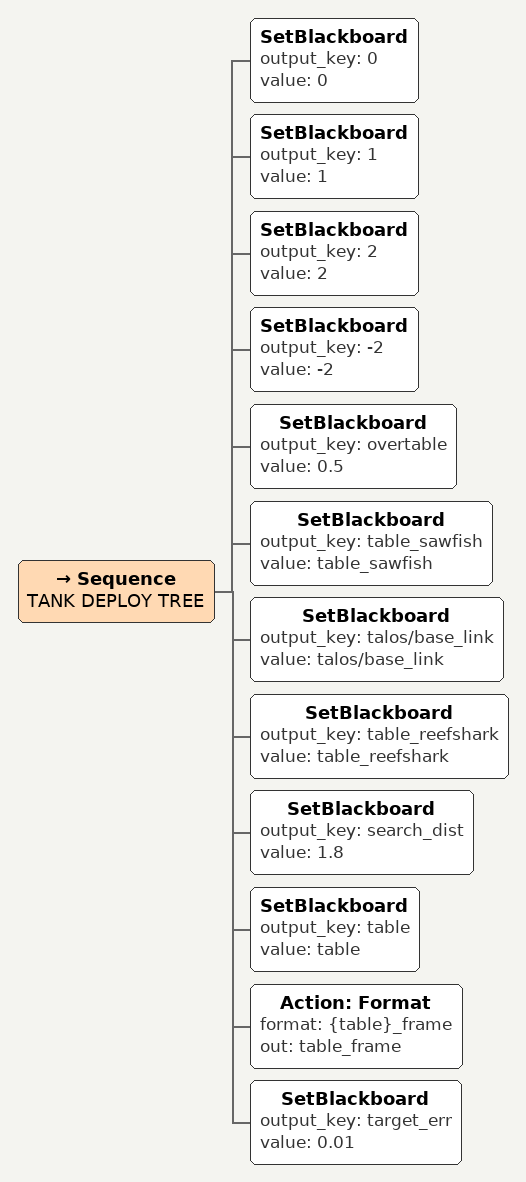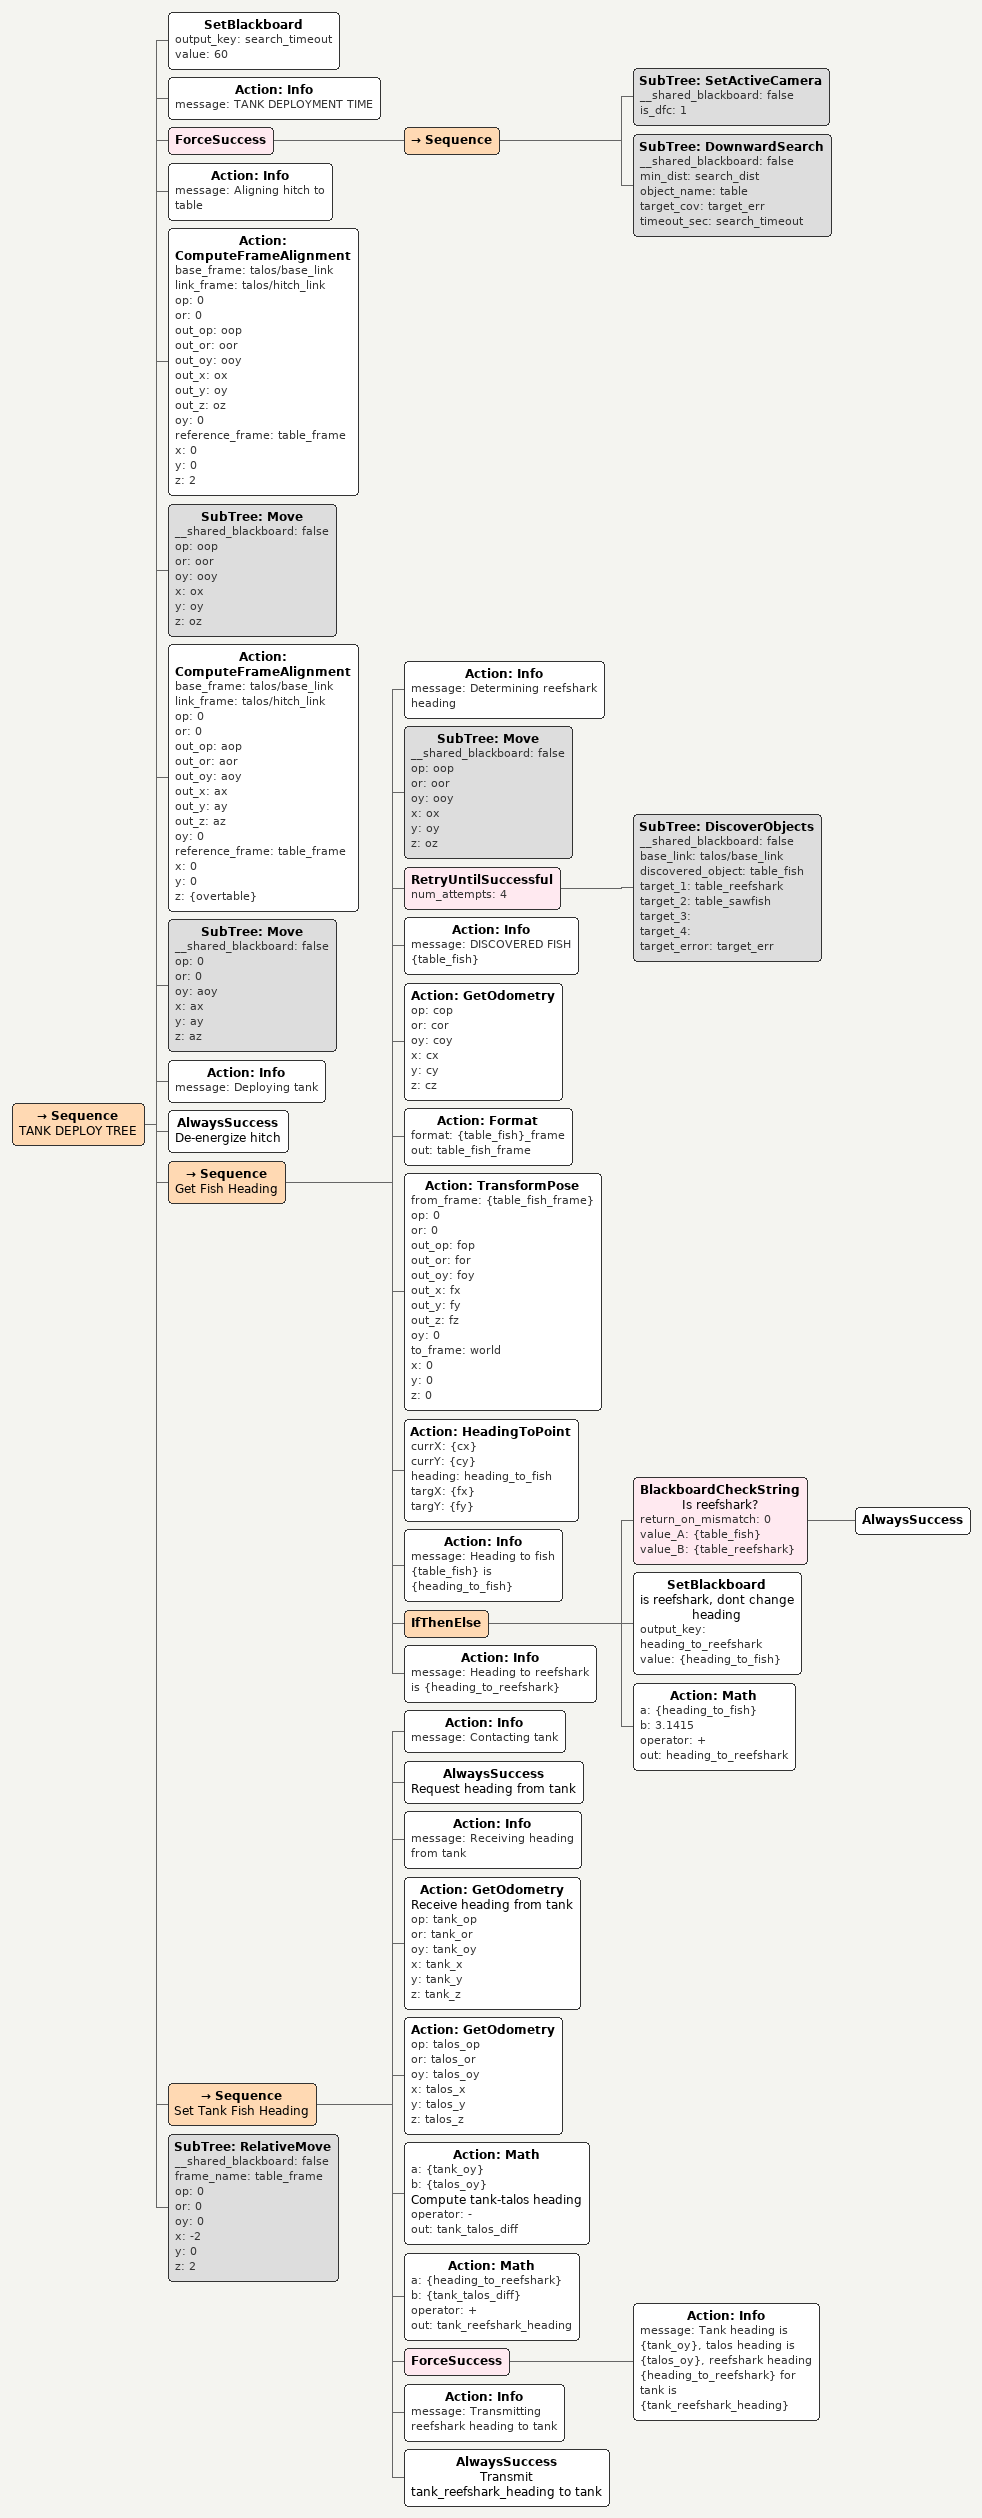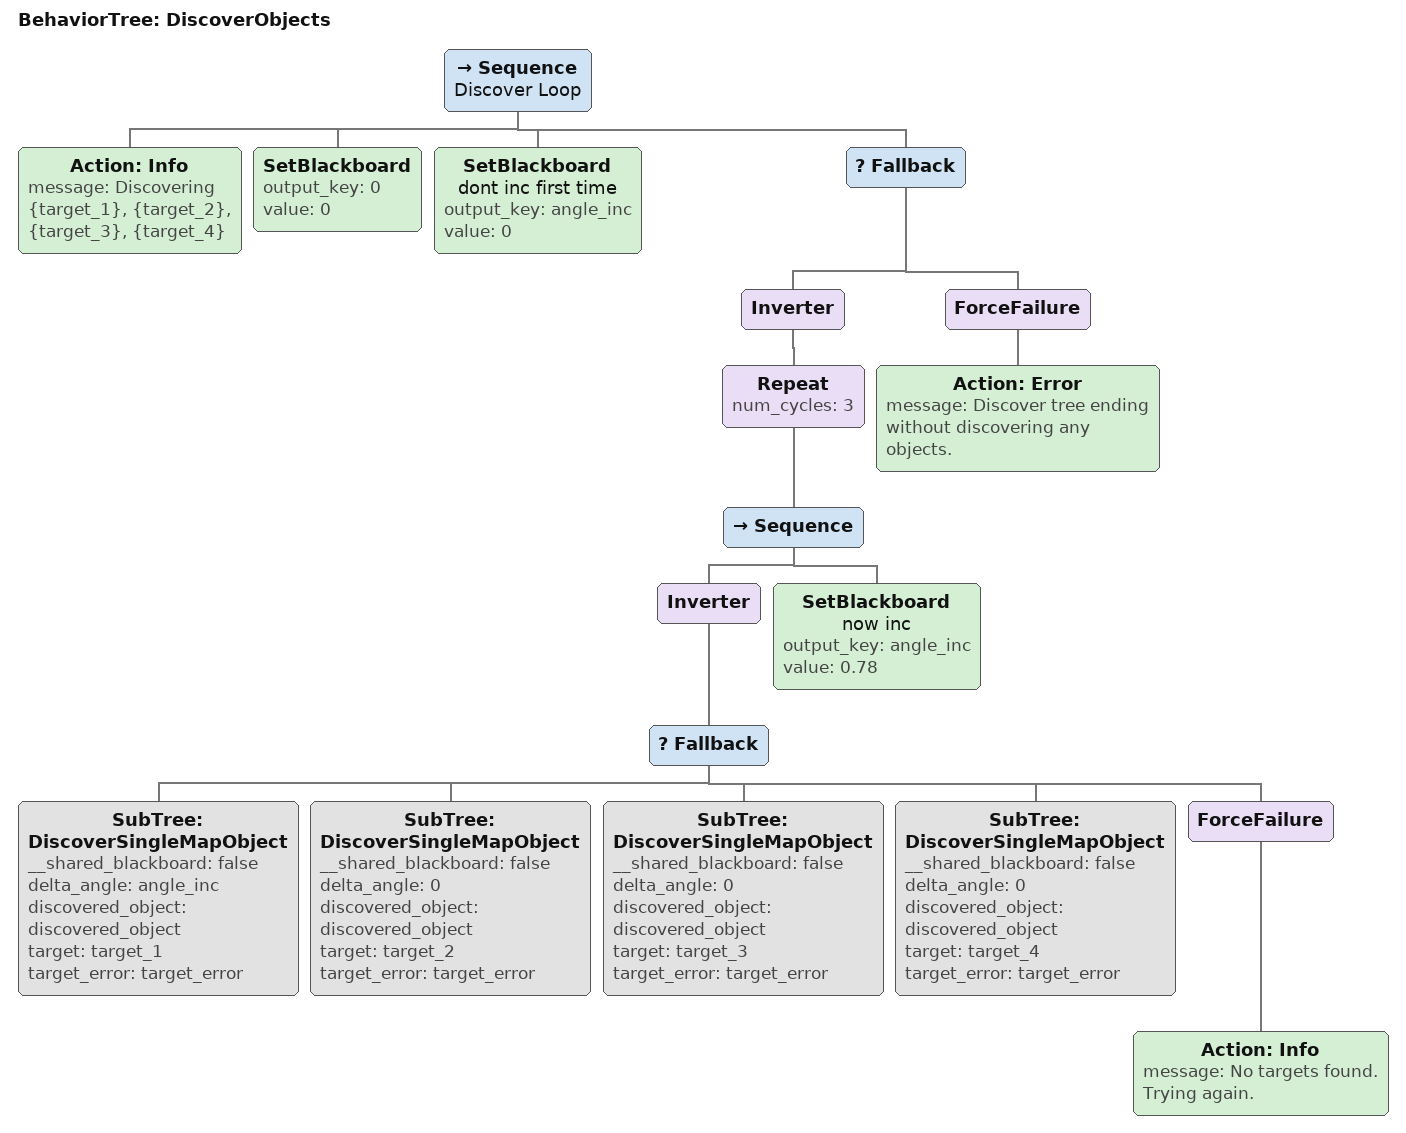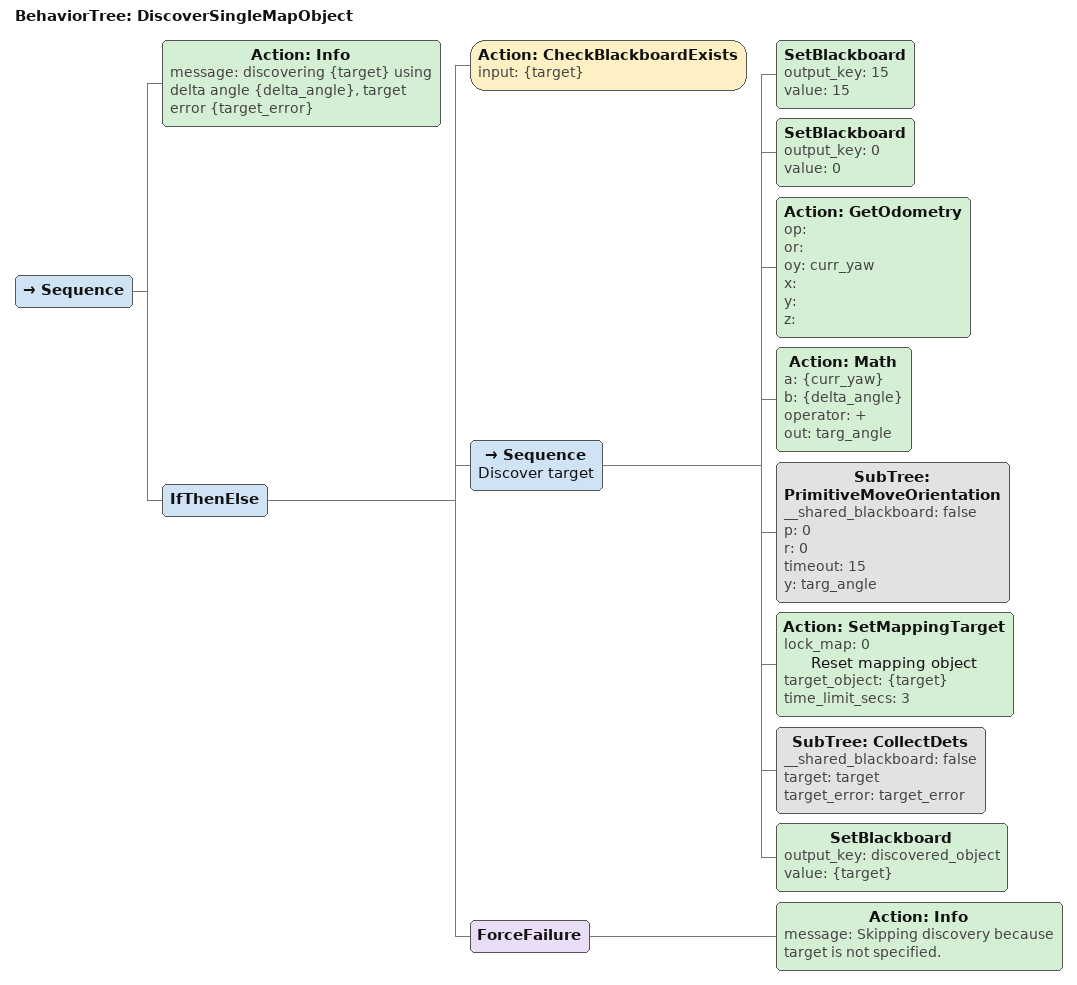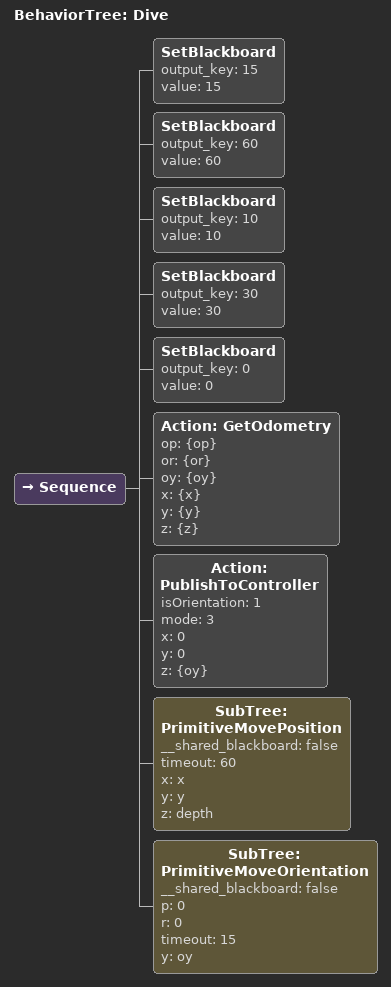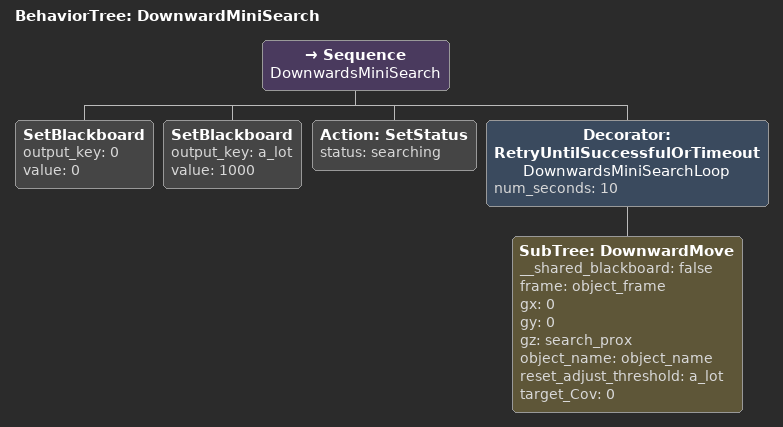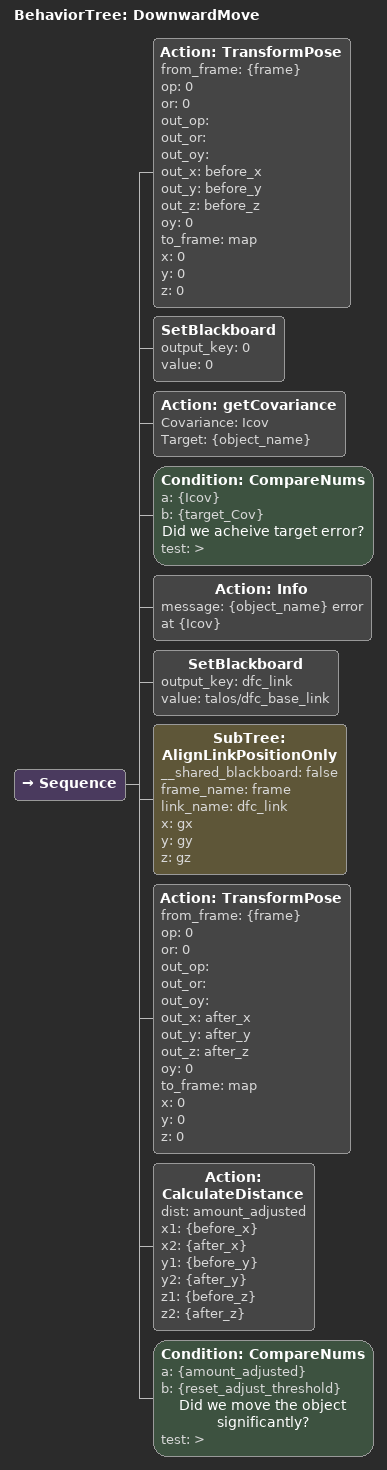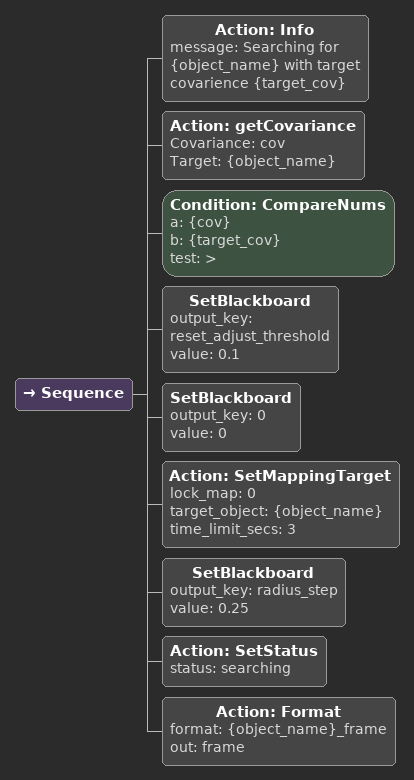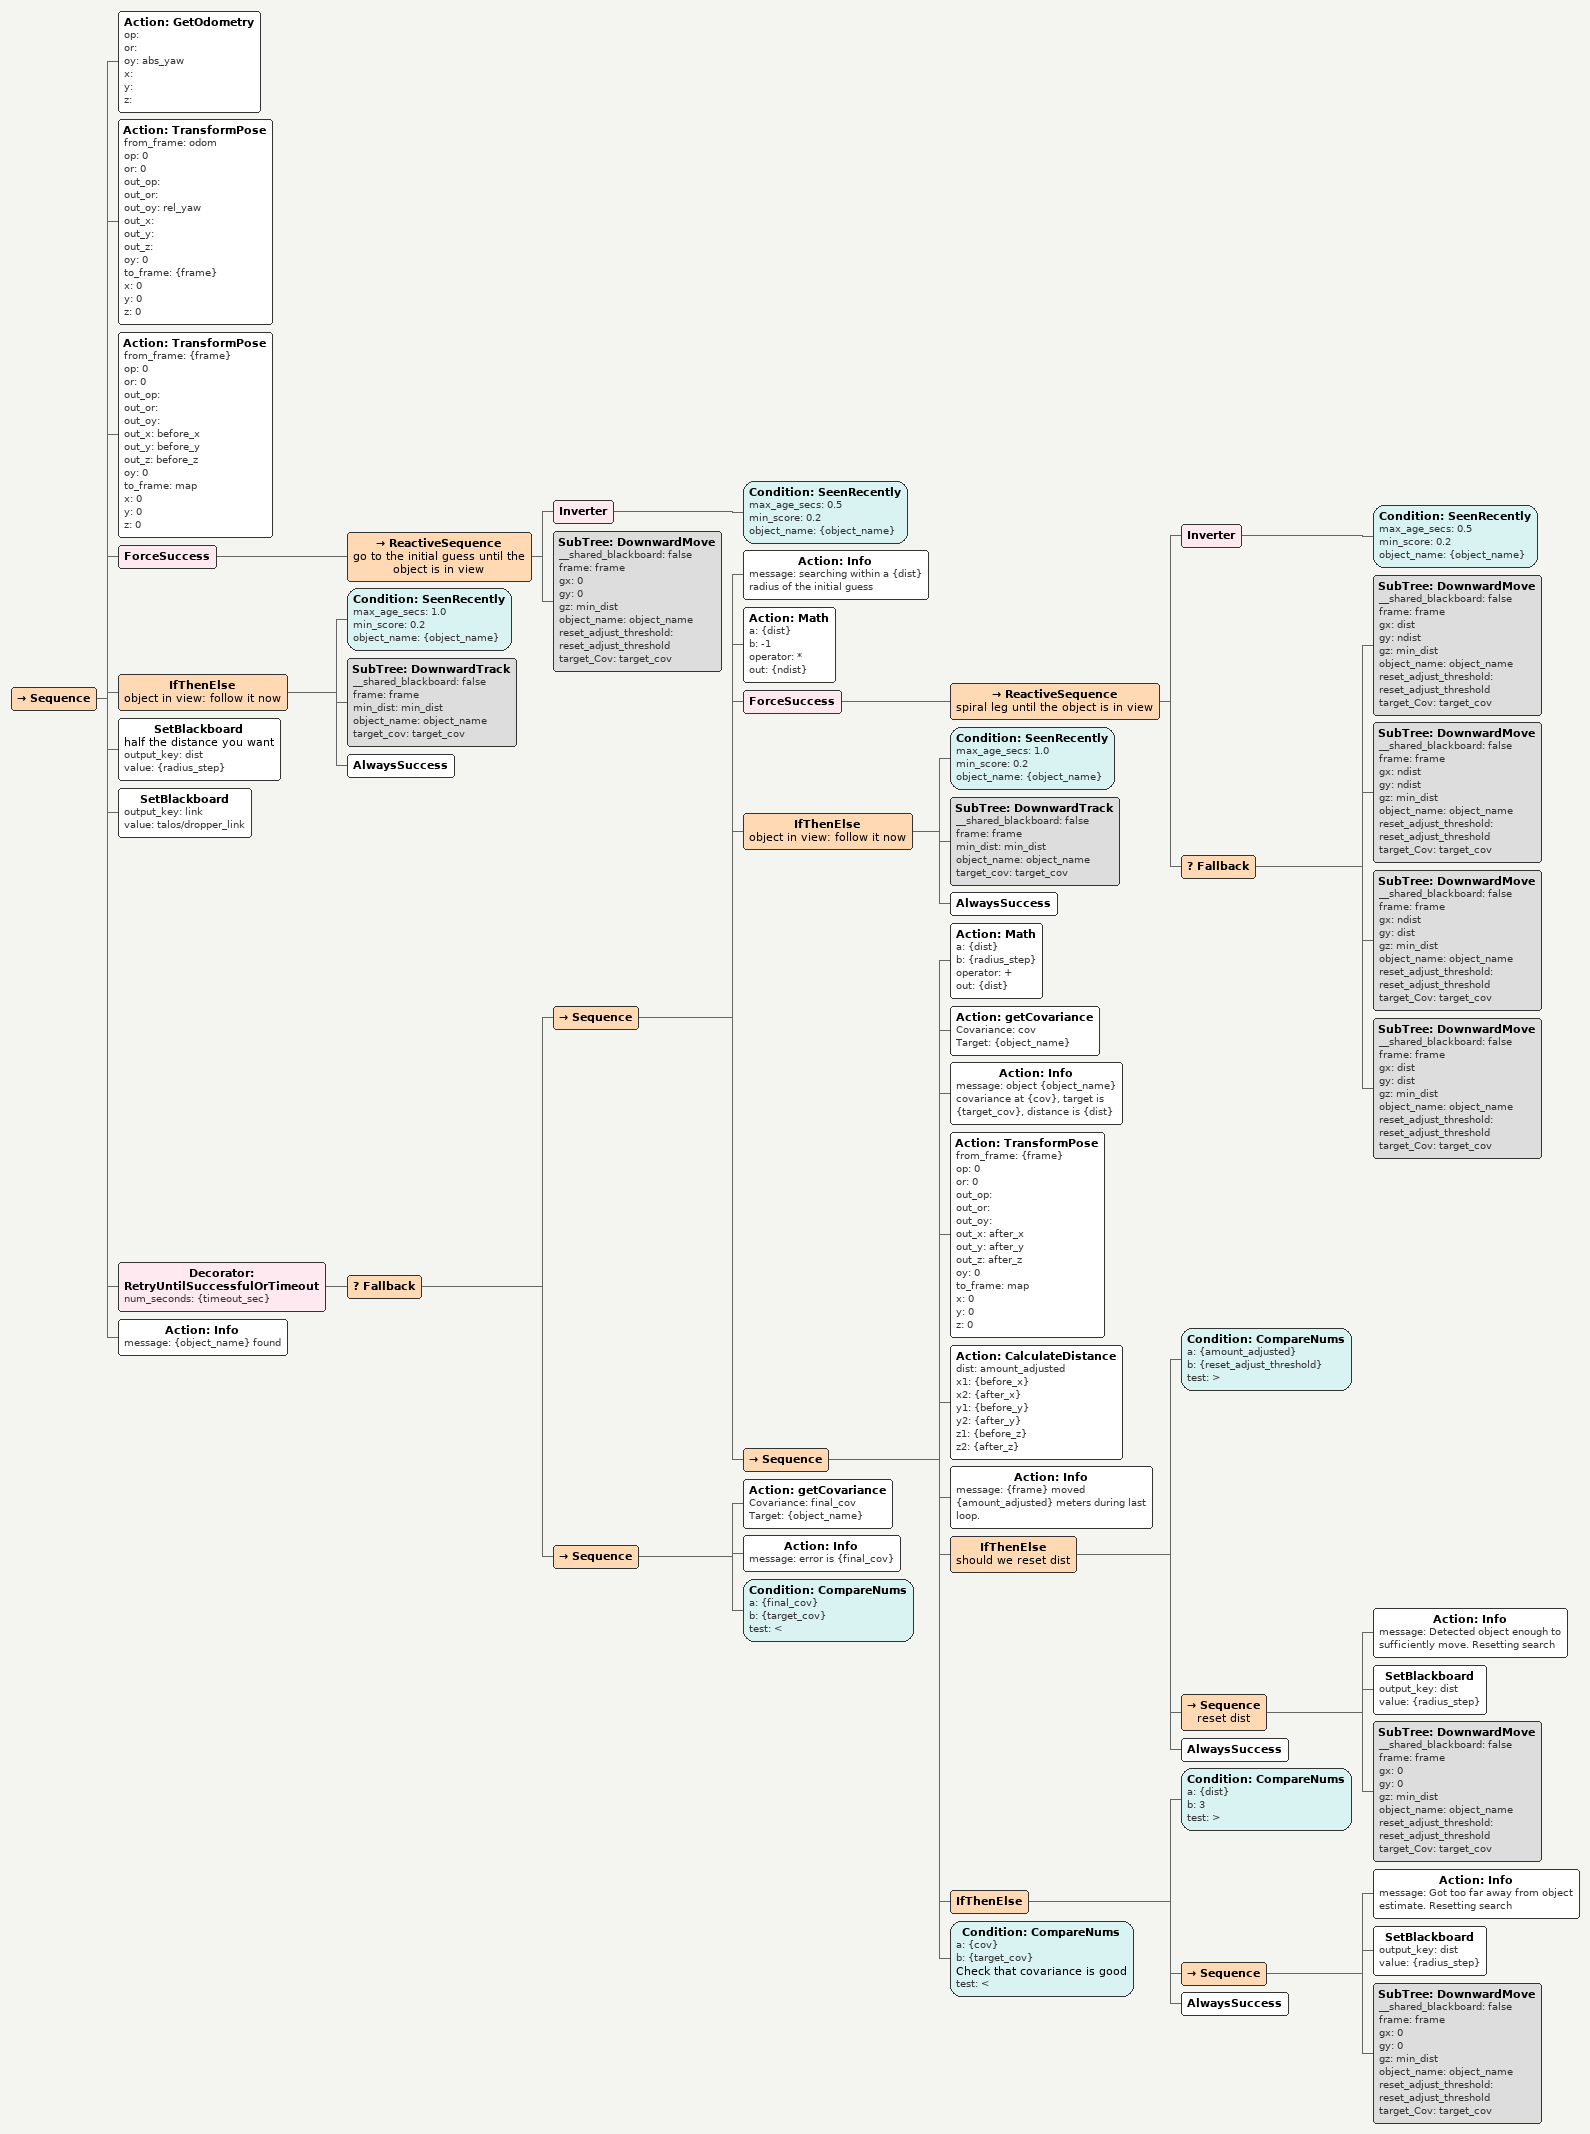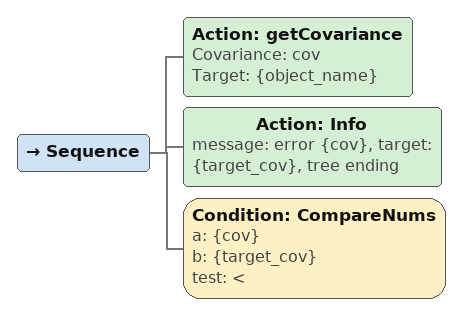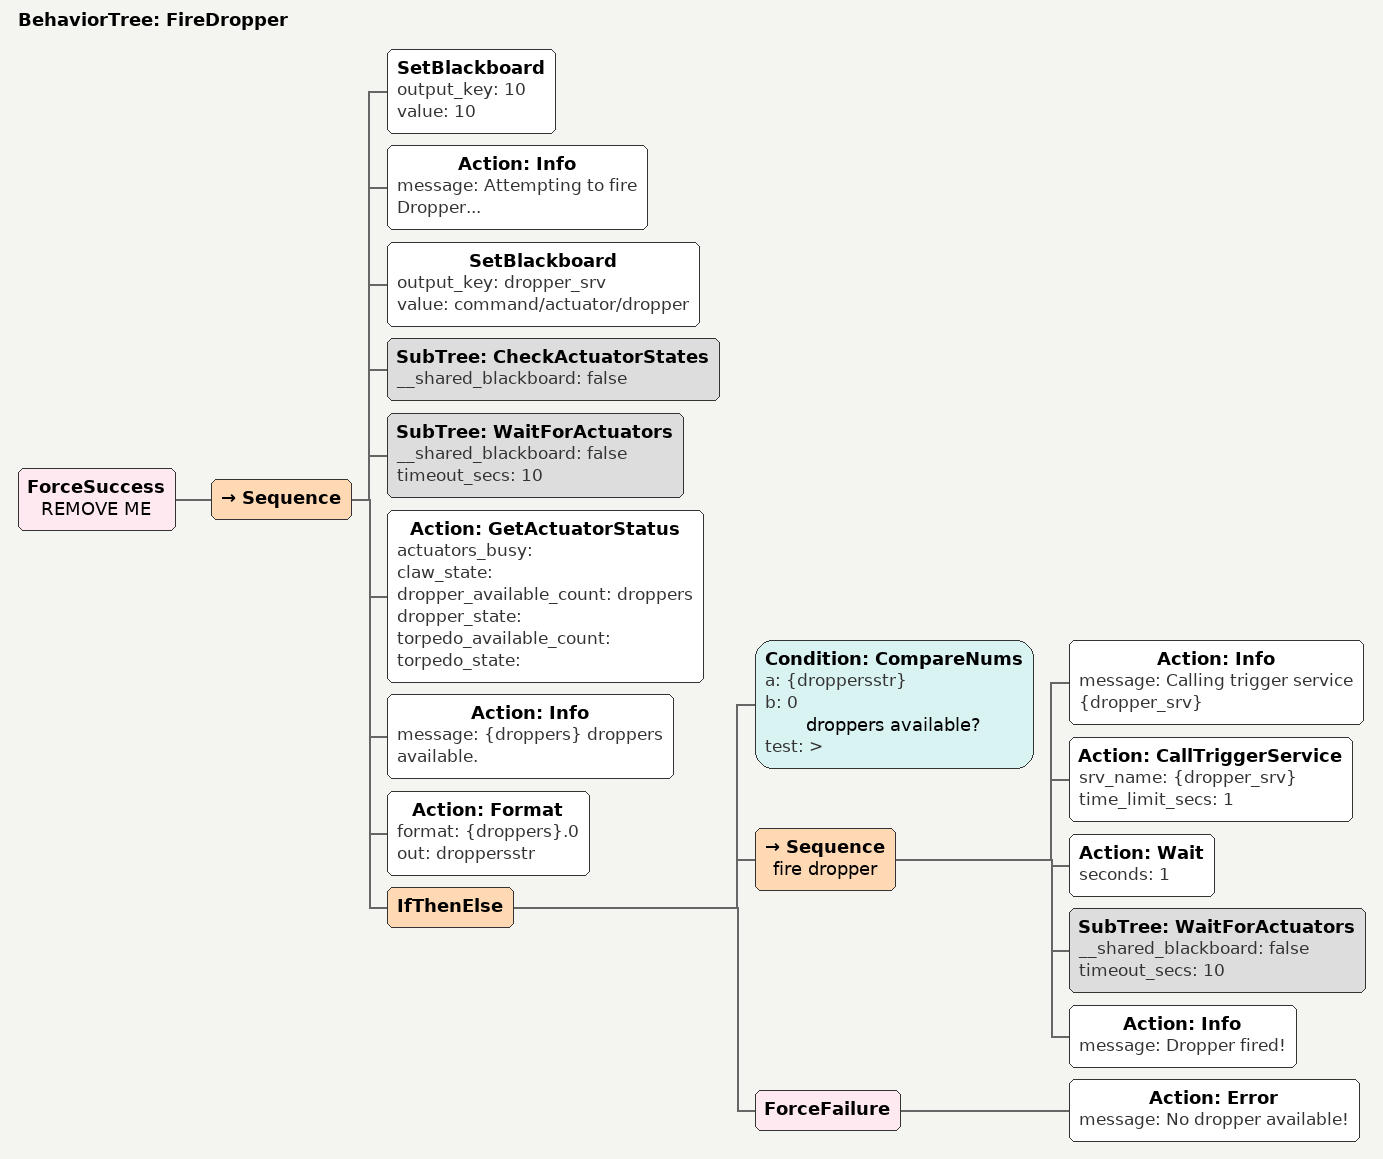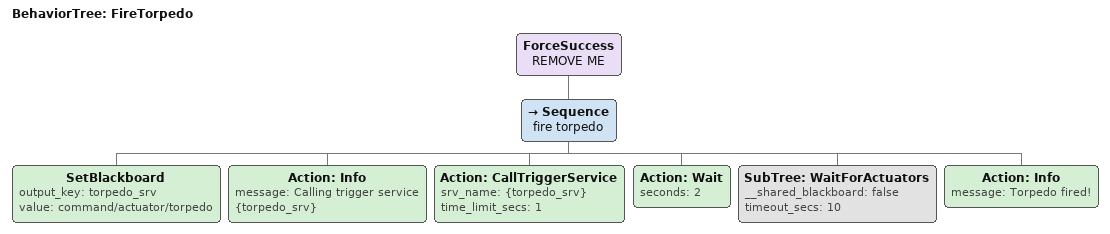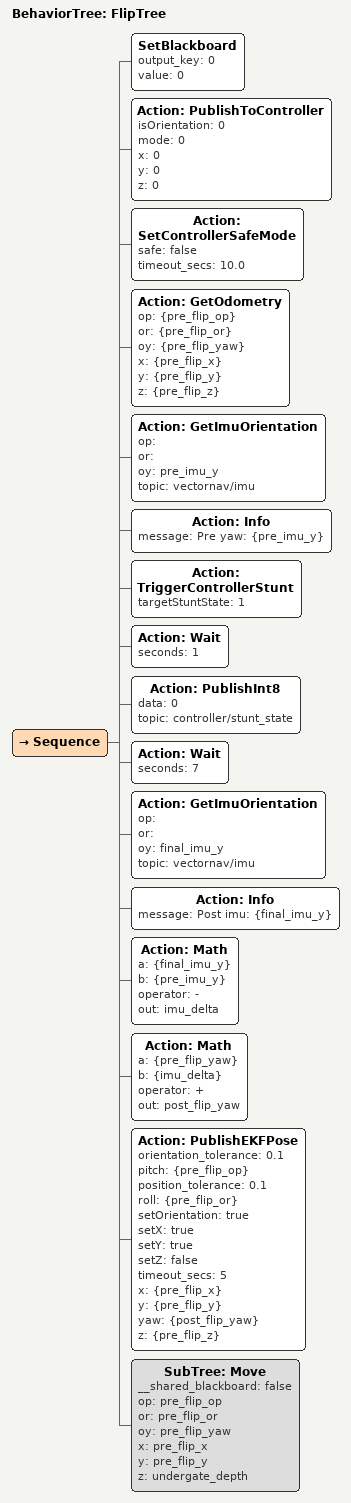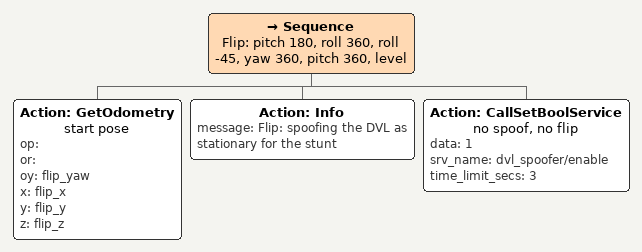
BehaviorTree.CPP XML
<Sequence name="TANK DEPLOY TREE">
    <SetBlackboard output_key="0" value="0"/>
    <SetBlackboard output_key="1" value="1"/>
    <SetBlackboard output_key="2" value="2"/>
    <SetBlackboard output_key="-2" value="-2"/>
    <SetBlackboard output_key="overtable" value="0.5"/>
    <SetBlackboard output_key="table_sawfish" value="table_sawfish"/>
    <SetBlackboard output_key="talos/base_link" value="talos/base_link"/>
    <SetBlackboard output_key="table_reefshark" value="table_reefshark"/>
    <SetBlackboard output_key="search_dist" value="1.8"/>
    <SetBlackboard output_key="table" value="table"/>
    <Action ID="Format" format="{table}_frame" out="table_frame"/>
    <SetBlackboard output_key="target_err" value="0.01"/>
</Sequence>

<Sequence name="TANK DEPLOY TREE">
    <SetBlackboard output_key="search_timeout" value="60"/>
    <Action ID="Info" message="TANK DEPLOYMENT TIME"/>
    <ForceSuccess>
        <Sequence>
            <SubTree ID="SetActiveCamera" __shared_blackboard="false" is_dfc="1"/>
            <SubTree ID="DownwardSearch" __shared_blackboard="false" min_dist="search_dist" object_name="table" target_cov="target_err" timeout_sec="search_timeout"/>
        </Sequence>
    </ForceSuccess>
    <Action ID="Info" message="Aligning hitch to table"/>
    <Action ID="ComputeFrameAlignment" base_frame="talos/base_link" link_frame="talos/hitch_link" op="0" or="0" out_op="oop" out_or="oor" out_oy="ooy" out_x="ox" out_y="oy" out_z="oz" oy="0" reference_frame="table_frame" x="0" y="0" z="2"/>
    <SubTree ID="Move" __shared_blackboard="false" op="oop" or="oor" oy="ooy" x="ox" y="oy" z="oz"/>
    <Action ID="ComputeFrameAlignment" base_frame="talos/base_link" link_frame="talos/hitch_link" op="0" or="0" out_op="aop" out_or="aor" out_oy="aoy" out_x="ax" out_y="ay" out_z="az" oy="0" reference_frame="table_frame" x="0" y="0" z="{overtable}"/>
    <SubTree ID="Move" __shared_blackboard="false" op="0" or="0" oy="aoy" x="ax" y="ay" z="az"/>
    <Action ID="Info" message="Deploying tank"/>
    <AlwaysSuccess name="De-energize hitch"/>
    <Sequence name="Get Fish Heading">
        <Action ID="Info" message="Determining reefshark heading"/>
        <SubTree ID="Move" __shared_blackboard="false" op="oop" or="oor" oy="ooy" x="ox" y="oy" z="oz"/>
        <RetryUntilSuccessful num_attempts="4">
            <SubTree ID="DiscoverObjects" __shared_blackboard="false" base_link="talos/base_link" discovered_object="table_fish" target_1="table_reefshark" target_2="table_sawfish" target_3="" target_4="" target_error="target_err"/>
        </RetryUntilSuccessful>
        <Action ID="Info" message="DISCOVERED FISH {table_fish}"/>
        <Action ID="GetOdometry" op="cop" or="cor" oy="coy" x="cx" y="cy" z="cz"/>
        <Action ID="Format" format="{table_fish}_frame" out="table_fish_frame"/>
        <Action ID="TransformPose" from_frame="{table_fish_frame}" op="0" or="0" out_op="fop" out_or="for" out_oy="foy" out_x="fx" out_y="fy" out_z="fz" oy="0" to_frame="world" x="0" y="0" z="0"/>
        <Action ID="HeadingToPoint" currX="{cx}" currY="{cy}" heading="heading_to_fish" targX="{fx}" targY="{fy}"/>
        <Action ID="Info" message="Heading to fish {table_fish} is {heading_to_fish}"/>
        <IfThenElse>
            <BlackboardCheckString name="Is reefshark?" return_on_mismatch="0" value_A="{table_fish}" value_B="{table_reefshark}">
                <AlwaysSuccess/>
            </BlackboardCheckString>
            <SetBlackboard name="is reefshark, dont change heading" output_key="heading_to_reefshark" value="{heading_to_fish}"/>
            <Action ID="Math" a="{heading_to_fish}" b="3.1415" operator="+" out="heading_to_reefshark"/>
        </IfThenElse>
        <Action ID="Info" message="Heading to reefshark is {heading_to_reefshark}"/>
    </Sequence>
    <Sequence name="Set Tank Fish Heading">
        <Action ID="Info" message="Contacting tank"/>
        <AlwaysSuccess name="Request heading from tank"/>
        <Action ID="Info" message="Receiving heading from tank"/>
        <Action ID="GetOdometry" name="Receive heading from tank" op="tank_op" or="tank_or" oy="tank_oy" x="tank_x" y="tank_y" z="tank_z"/>
        <Action ID="GetOdometry" op="talos_op" or="talos_or" oy="talos_oy" x="talos_x" y="talos_y" z="talos_z"/>
        <Action ID="Math" a="{tank_oy}" b="{talos_oy}" name="Compute tank-talos heading" operator="-" out="tank_talos_diff"/>
        <Action ID="Math" a="{heading_to_reefshark}" b="{tank_talos_diff}" operator="+" out="tank_reefshark_heading"/>
        <ForceSuccess>
            <Action ID="Info" message="Tank heading is {tank_oy}, talos heading is {talos_oy}, reefshark heading {heading_to_reefshark} for tank is {tank_reefshark_heading}"/>
        </ForceSuccess>
        <Action ID="Info" message="Transmitting reefshark heading to tank"/>
        <AlwaysSuccess name="Transmit tank_reefshark_heading to tank"/>
    </Sequence>
    <SubTree ID="RelativeMove" __shared_blackboard="false" frame_name="table_frame" op="0" or="0" oy="0" x="-2" y="0" z="2"/>
</Sequence>

<BehaviorTree ID="DiscoverObjects">
    <Sequence name="Discover Loop">
        <Action ID="Info" message="Discovering {target_1}, {target_2}, {target_3}, {target_4}"/>
        <SetBlackboard output_key="0" value="0"/>
        <SetBlackboard name="dont inc first time" output_key="angle_inc" value="0"/>
        <Fallback>
            <Inverter>
                <Repeat num_cycles="3">
                    <Sequence>
                        <Inverter>
                            <Fallback>
                                <SubTree ID="DiscoverSingleMapObject" __shared_blackboard="false" delta_angle="angle_inc" discovered_object="discovered_object" target="target_1" target_error="target_error"/>
                                <SubTree ID="DiscoverSingleMapObject" __shared_blackboard="false" delta_angle="0" discovered_object="discovered_object" target="target_2" target_error="target_error"/>
                                <SubTree ID="DiscoverSingleMapObject" __shared_blackboard="false" delta_angle="0" discovered_object="discovered_object" target="target_3" target_error="target_error"/>
                                <SubTree ID="DiscoverSingleMapObject" __shared_blackboard="false" delta_angle="0" discovered_object="discovered_object" target="target_4" target_error="target_error"/>
                                <ForceFailure>
                                    <Action ID="Info" message="No targets found. Trying again."/>
                                </ForceFailure>
                            </Fallback>
                        </Inverter>
                        <SetBlackboard name="now inc" output_key="angle_inc" value="0.78"/>
                    </Sequence>
                </Repeat>
            </Inverter>
            <ForceFailure>
                <Action ID="Error" message="Discover tree ending without discovering any objects."/>
            </ForceFailure>
        </Fallback>
    </Sequence>
</BehaviorTree>

<BehaviorTree ID="DiscoverSingleMapObject">
    <Sequence>
        <Action ID="Info" message="discovering {target} using delta angle {delta_angle}, target error {target_error}"/>
        <IfThenElse>
            <Action ID="CheckBlackboardExists" input="{target}"/>
            <Sequence name="Discover target">
                <SetBlackboard output_key="15" value="15"/>
                <SetBlackboard output_key="0" value="0"/>
                <Action ID="GetOdometry" op="" or="" oy="curr_yaw" x="" y="" z=""/>
                <Action ID="Math" a="{curr_yaw}" b="{delta_angle}" operator="+" out="targ_angle"/>
                <SubTree ID="PrimitiveMoveOrientation" __shared_blackboard="false" p="0" r="0" timeout="15" y="targ_angle"/>
                <Action ID="SetMappingTarget" lock_map="0" name="Reset mapping object" target_object="{target}" time_limit_secs="3"/>
                <SubTree ID="CollectDets" __shared_blackboard="false" target="target" target_error="target_error"/>
                <SetBlackboard output_key="discovered_object" value="{target}"/>
            </Sequence>
            <ForceFailure>
                <Action ID="Info" message="Skipping discovery because target is not specified."/>
            </ForceFailure>
        </IfThenElse>
    </Sequence>
</BehaviorTree>

<BehaviorTree ID="Dive">
    <Sequence>
        <SetBlackboard output_key="15" value="15"/>
        <SetBlackboard output_key="60" value="60"/>
        <SetBlackboard output_key="10" value="10"/>
        <SetBlackboard output_key="30" value="30"/>
        <SetBlackboard output_key="0" value="0"/>
        <Action ID="GetOdometry" op="{op}" or="{or}" oy="{oy}" x="{x}" y="{y}" z="{z}"/>
        <Action ID="PublishToController" isOrientation="1" mode="3" x="0" y="0" z="{oy}"/>
        <SubTree ID="PrimitiveMovePosition" __shared_blackboard="false" timeout="60" x="x" y="y" z="depth"/>
        <SubTree ID="PrimitiveMoveOrientation" __shared_blackboard="false" p="0" r="0" timeout="15" y="oy"/>
    </Sequence>
</BehaviorTree>

<BehaviorTree ID="DownwardMiniSearch">
    <Sequence name="DownwardsMiniSearch">
        <SetBlackboard output_key="0" value="0"/>
        <SetBlackboard output_key="a_lot" value="1000"/>
        <Action ID="SetStatus" status="searching"/>
        <Decorator ID="RetryUntilSuccessfulOrTimeout" name="DownwardsMiniSearchLoop" num_seconds="10">
            <SubTree ID="DownwardMove" __shared_blackboard="false" frame="object_frame" gx="0" gy="0" gz="search_prox" object_name="object_name" reset_adjust_threshold="a_lot" target_Cov="0"/>
        </Decorator>
    </Sequence>
</BehaviorTree>

<BehaviorTree ID="DownwardMove">
    <Sequence>
        <Action ID="TransformPose" from_frame="{frame}" op="0" or="0" out_op="" out_or="" out_oy="" out_x="before_x" out_y="before_y" out_z="before_z" oy="0" to_frame="map" x="0" y="0" z="0"/>
        <SetBlackboard output_key="0" value="0"/>
        <Action Covariance="Icov" ID="getCovariance" Target="{object_name}"/>
        <Condition ID="CompareNums" a="{Icov}" b="{target_Cov}" name="Did we acheive target error?" test=">"/>
        <Action ID="Info" message="{object_name} error at {Icov}"/>
        <SetBlackboard output_key="dfc_link" value="talos/dfc_base_link"/>
        <SubTree ID="AlignLinkPositionOnly" __shared_blackboard="false" frame_name="frame" link_name="dfc_link" x="gx" y="gy" z="gz"/>
        <Action ID="TransformPose" from_frame="{frame}" op="0" or="0" out_op="" out_or="" out_oy="" out_x="after_x" out_y="after_y" out_z="after_z" oy="0" to_frame="map" x="0" y="0" z="0"/>
        <Action ID="CalculateDistance" dist="amount_adjusted" x1="{before_x}" x2="{after_x}" y1="{before_y}" y2="{after_y}" z1="{before_z}" z2="{after_z}"/>
        <Condition ID="CompareNums" a="{amount_adjusted}" b="{reset_adjust_threshold}" name="Did we move the object significantly?" test=">"/>
    </Sequence>
</BehaviorTree>

<Sequence>
    <Action ID="Info" message="Searching for {object_name} with target covarience {target_cov}"/>
    <Action Covariance="cov" ID="getCovariance" Target="{object_name}"/>
    <Condition ID="CompareNums" a="{cov}" b="{target_cov}" test=">"/>
    <SetBlackboard output_key="reset_adjust_threshold" value="0.1"/>
    <SetBlackboard output_key="0" value="0"/>
    <Action ID="SetMappingTarget" lock_map="0" target_object="{object_name}" time_limit_secs="3"/>
    <SetBlackboard output_key="radius_step" value="0.25"/>
    <Action ID="SetStatus" status="searching"/>
    <Action ID="Format" format="{object_name}_frame" out="frame"/>
</Sequence>

<Sequence>
    <Action ID="GetOdometry" op="" or="" oy="abs_yaw" x="" y="" z=""/>
    <Action ID="TransformPose" from_frame="odom" op="0" or="0" out_op="" out_or="" out_oy="rel_yaw" out_x="" out_y="" out_z="" oy="0" to_frame="{frame}" x="0" y="0" z="0"/>
    <Action ID="TransformPose" from_frame="{frame}" op="0" or="0" out_op="" out_or="" out_oy="" out_x="before_x" out_y="before_y" out_z="before_z" oy="0" to_frame="map" x="0" y="0" z="0"/>
    <ForceSuccess>
        <ReactiveSequence name="go to the initial guess until the object is in view">
            <Inverter>
                <Condition ID="SeenRecently" max_age_secs="0.5" min_score="0.2" object_name="{object_name}"/>
            </Inverter>
            <SubTree ID="DownwardMove" __shared_blackboard="false" frame="frame" gx="0" gy="0" gz="min_dist" object_name="object_name" reset_adjust_threshold="reset_adjust_threshold" target_Cov="target_cov"/>
        </ReactiveSequence>
    </ForceSuccess>
    <IfThenElse name="object in view: follow it now">
        <Condition ID="SeenRecently" max_age_secs="1.0" min_score="0.2" object_name="{object_name}"/>
        <SubTree ID="DownwardTrack" __shared_blackboard="false" frame="frame" min_dist="min_dist" object_name="object_name" target_cov="target_cov"/>
        <AlwaysSuccess/>
    </IfThenElse>
    <SetBlackboard name="half the distance you want" output_key="dist" value="{radius_step}"/>
    <SetBlackboard output_key="link" value="talos/dropper_link"/>
    <Decorator ID="RetryUntilSuccessfulOrTimeout" num_seconds="{timeout_sec}">
        <Fallback>
            <Sequence>
                <Action ID="Info" message="searching within a {dist} radius of the initial guess"/>
                <Action ID="Math" a="{dist}" b="-1" operator="*" out="{ndist}"/>
                <ForceSuccess>
                    <ReactiveSequence name="spiral leg until the object is in view">
                        <Inverter>
                            <Condition ID="SeenRecently" max_age_secs="0.5" min_score="0.2" object_name="{object_name}"/>
                        </Inverter>
                        <Fallback>
                            <SubTree ID="DownwardMove" __shared_blackboard="false" frame="frame" gx="dist" gy="ndist" gz="min_dist" object_name="object_name" reset_adjust_threshold="reset_adjust_threshold" target_Cov="target_cov"/>
                            <SubTree ID="DownwardMove" __shared_blackboard="false" frame="frame" gx="ndist" gy="ndist" gz="min_dist" object_name="object_name" reset_adjust_threshold="reset_adjust_threshold" target_Cov="target_cov"/>
                            <SubTree ID="DownwardMove" __shared_blackboard="false" frame="frame" gx="ndist" gy="dist" gz="min_dist" object_name="object_name" reset_adjust_threshold="reset_adjust_threshold" target_Cov="target_cov"/>
                            <SubTree ID="DownwardMove" __shared_blackboard="false" frame="frame" gx="dist" gy="dist" gz="min_dist" object_name="object_name" reset_adjust_threshold="reset_adjust_threshold" target_Cov="target_cov"/>
                        </Fallback>
                    </ReactiveSequence>
                </ForceSuccess>
                <IfThenElse name="object in view: follow it now">
                    <Condition ID="SeenRecently" max_age_secs="1.0" min_score="0.2" object_name="{object_name}"/>
                    <SubTree ID="DownwardTrack" __shared_blackboard="false" frame="frame" min_dist="min_dist" object_name="object_name" target_cov="target_cov"/>
                    <AlwaysSuccess/>
                </IfThenElse>
                <Sequence>
                    <Action ID="Math" a="{dist}" b="{radius_step}" operator="+" out="{dist}"/>
                    <Action Covariance="cov" ID="getCovariance" Target="{object_name}"/>
                    <Action ID="Info" message="object {object_name} covariance at {cov}, target is {target_cov}, distance is {dist}"/>
                    <Action ID="TransformPose" from_frame="{frame}" op="0" or="0" out_op="" out_or="" out_oy="" out_x="after_x" out_y="after_y" out_z="after_z" oy="0" to_frame="map" x="0" y="0" z="0"/>
                    <Action ID="CalculateDistance" dist="amount_adjusted" x1="{before_x}" x2="{after_x}" y1="{before_y}" y2="{after_y}" z1="{before_z}" z2="{after_z}"/>
                    <Action ID="Info" message="{frame} moved {amount_adjusted} meters during last loop."/>
                    <IfThenElse name="should we reset dist">
                        <Condition ID="CompareNums" a="{amount_adjusted}" b="{reset_adjust_threshold}" test=">"/>
                        <Sequence name="reset dist">
                            <Action ID="Info" message="Detected object enough to sufficiently move. Resetting search"/>
                            <SetBlackboard output_key="dist" value="{radius_step}"/>
                            <SubTree ID="DownwardMove" __shared_blackboard="false" frame="frame" gx="0" gy="0" gz="min_dist" object_name="object_name" reset_adjust_threshold="reset_adjust_threshold" target_Cov="target_cov"/>
                        </Sequence>
                        <AlwaysSuccess/>
                    </IfThenElse>
                    <IfThenElse>
                        <Condition ID="CompareNums" a="{dist}" b="3" test=">"/>
                        <Sequence>
                            <Action ID="Info" message="Got too far away from object estimate. Resetting search"/>
                            <SetBlackboard output_key="dist" value="{radius_step}"/>
                            <SubTree ID="DownwardMove" __shared_blackboard="false" frame="frame" gx="0" gy="0" gz="min_dist" object_name="object_name" reset_adjust_threshold="reset_adjust_threshold" target_Cov="target_cov"/>
                        </Sequence>
                        <AlwaysSuccess/>
                    </IfThenElse>
                    <Condition ID="CompareNums" a="{cov}" b="{target_cov}" name="Check that covariance is good" test="&lt;"/>
                </Sequence>
            </Sequence>
            <Sequence>
                <Action Covariance="final_cov" ID="getCovariance" Target="{object_name}"/>
                <Action ID="Info" message="error is {final_cov}"/>
                <Condition ID="CompareNums" a="{final_cov}" b="{target_cov}" test="&lt;"/>
            </Sequence>
        </Fallback>
    </Decorator>
    <Action ID="Info" message="{object_name} found"/>
</Sequence>

<Sequence>
    <Action Covariance="cov" ID="getCovariance" Target="{object_name}"/>
    <Action ID="Info" message="error {cov}, target: {target_cov}, tree ending"/>
    <Condition ID="CompareNums" a="{cov}" b="{target_cov}" test="&lt;"/>
</Sequence>

<BehaviorTree ID="FireDropper">
    <ForceSuccess name="REMOVE ME">
        <Sequence>
            <SetBlackboard output_key="10" value="10"/>
            <Action ID="Info" message="Attempting to fire Dropper..."/>
            <SetBlackboard output_key="dropper_srv" value="command/actuator/dropper"/>
            <SubTree ID="CheckActuatorStates" __shared_blackboard="false"/>
            <SubTree ID="WaitForActuators" __shared_blackboard="false" timeout_secs="10"/>
            <Action ID="GetActuatorStatus" actuators_busy="" claw_state="" dropper_available_count="droppers" dropper_state="" torpedo_available_count="" torpedo_state=""/>
            <Action ID="Info" message="{droppers} droppers available."/>
            <Action ID="Format" format="{droppers}.0" out="droppersstr"/>
            <IfThenElse>
                <Condition ID="CompareNums" a="{droppersstr}" b="0" name="droppers available?" test=">"/>
                <Sequence name="fire dropper">
                    <Action ID="Info" message="Calling trigger service {dropper_srv}"/>
                    <Action ID="CallTriggerService" srv_name="{dropper_srv}" time_limit_secs="1"/>
                    <Action ID="Wait" seconds="1"/>
                    <SubTree ID="WaitForActuators" __shared_blackboard="false" timeout_secs="10"/>
                    <Action ID="Info" message="Dropper fired!"/>
                </Sequence>
                <ForceFailure>
                    <Action ID="Error" message="No dropper available!"/>
                </ForceFailure>
            </IfThenElse>
        </Sequence>
    </ForceSuccess>
</BehaviorTree>

<BehaviorTree ID="FireTorpedo">
    <ForceSuccess name="REMOVE ME">
        <Sequence name="fire torpedo">
            <SetBlackboard output_key="torpedo_srv" value="command/actuator/torpedo"/>
            <Action ID="Info" message="Calling trigger service {torpedo_srv}"/>
            <Action ID="CallTriggerService" srv_name="{torpedo_srv}" time_limit_secs="1"/>
            <Action ID="Wait" seconds="2"/>
            <SubTree ID="WaitForActuators" __shared_blackboard="false" timeout_secs="10"/>
            <Action ID="Info" message="Torpedo fired!"/>
        </Sequence>
    </ForceSuccess>
</BehaviorTree>

<BehaviorTree ID="FlipTree">
    <Sequence>
        <SetBlackboard output_key="0" value="0"/>
        <Action ID="PublishToController" isOrientation="0" mode="0" x="0" y="0" z="0"/>
        <Action ID="SetControllerSafeMode" safe="false" timeout_secs="10.0"/>
        <Action ID="GetOdometry" op="{pre_flip_op}" or="{pre_flip_or}" oy="{pre_flip_yaw}" x="{pre_flip_x}" y="{pre_flip_y}" z="{pre_flip_z}"/>
        <Action ID="GetImuOrientation" op="" or="" oy="pre_imu_y" topic="vectornav/imu"/>
        <Action ID="Info" message="Pre yaw: {pre_imu_y}"/>
        <Action ID="TriggerControllerStunt" targetStuntState="1"/>
        <Action ID="Wait" seconds="1"/>
        <Action ID="PublishInt8" data="0" topic="controller/stunt_state"/>
        <Action ID="Wait" seconds="7"/>
        <Action ID="GetImuOrientation" op="" or="" oy="final_imu_y" topic="vectornav/imu"/>
        <Action ID="Info" message="Post imu: {final_imu_y}"/>
        <Action ID="Math" a="{final_imu_y}" b="{pre_imu_y}" operator="-" out="imu_delta"/>
        <Action ID="Math" a="{pre_flip_yaw}" b="{imu_delta}" operator="+" out="post_flip_yaw"/>
        <Action ID="PublishEKFPose" orientation_tolerance="0.1" pitch="{pre_flip_op}" position_tolerance="0.1" roll="{pre_flip_or}" setOrientation="true" setX="true" setY="true" setZ="false" timeout_secs="5" x="{pre_flip_x}" y="{pre_flip_y}" yaw="{post_flip_yaw}" z="{pre_flip_z}"/>
        <SubTree ID="Move" __shared_blackboard="false" op="pre_flip_op" or="pre_flip_or" oy="pre_flip_yaw" x="pre_flip_x" y="pre_flip_y" z="undergate_depth"/>
    </Sequence>
</BehaviorTree>

<Sequence name="Flip: pitch 180, roll 360, roll -45, yaw 360, pitch 360, level">
    <Action ID="GetOdometry" name="start pose" op="" or="" oy="flip_yaw" x="flip_x" y="flip_y" z="flip_z"/>
    <Action ID="Info" message="Flip: spoofing the DVL as stationary for the stunt"/>
    <Action ID="CallSetBoolService" name="no spoof, no flip" data="1" srv_name="dvl_spoofer/enable" time_limit_secs="3"/>
</Sequence>
